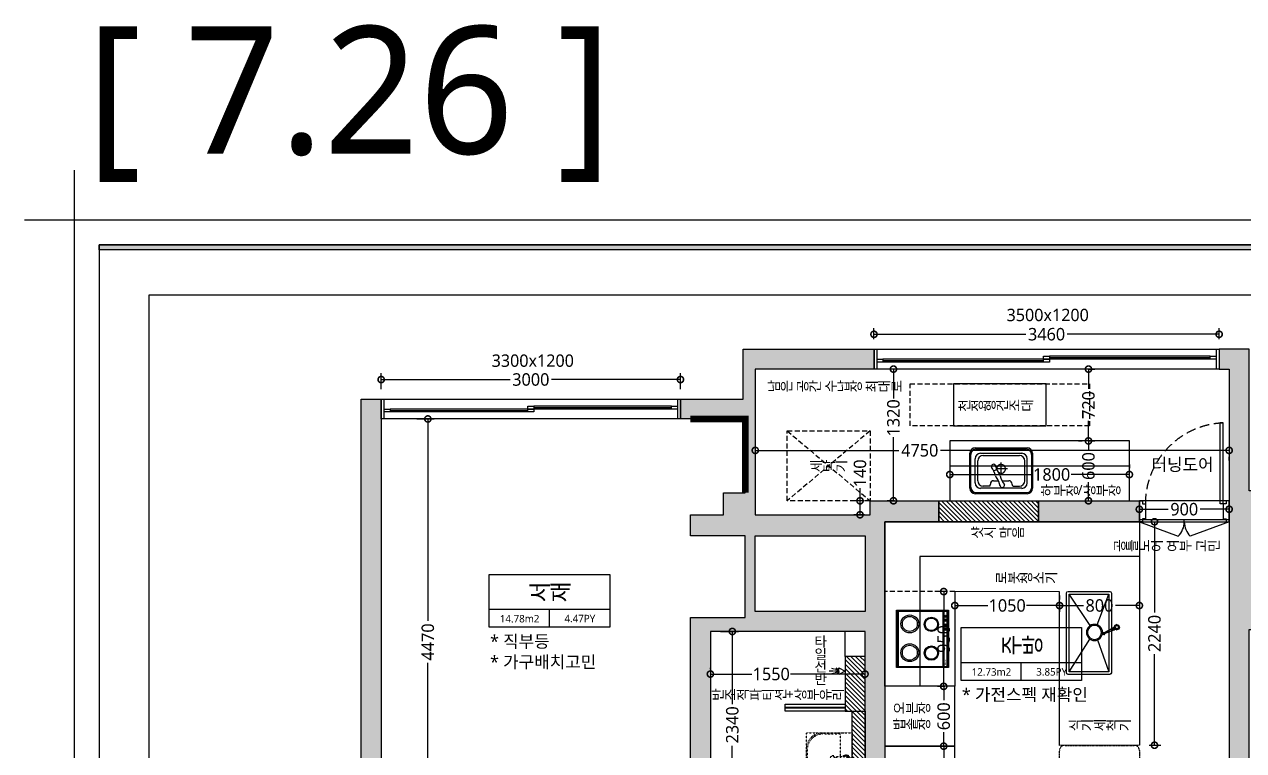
# Model space of a CAD drawing. Header units: millimetres. Extents: x -41292 to 298682, y -22072 to 33155.
# Drawn here: x 190237 to 202458, y 9685 to 16964 of the extents above; entities that cross this region are included whole.
import ezdxf
from ezdxf.enums import TextEntityAlignment as Align

# ---------------------------------------------------------------- set-up
doc = ezdxf.new("R2010")
doc.units = ezdxf.units.MM
for name, pattern in [('CONT', [2, 1, 1]), ('DASHED2', [0.375, 0.25, -0.125]), ('DH-HID2', [1.2, 0.8, -0.4]), ('DOT', [0.25, 0, -0.25]), ('HID', [2.3, 1.5, -0.8]), ('HIDDEN', [9.525, 6.35, -3.175])]:
    doc.linetypes.add(name, pattern=pattern)
for name, color, linetype in [('0-ELC TEXT', 7, 'Continuous'), ('03-TEXT', 3, 'Continuous'), ('06-FUR', 6, 'Continuous'), ('07-DIM WAL', 5, 'Continuous'), ('3.기호.계단선', 30, 'Continuous'), ('BATH', 4, 'Continuous'), ('CO-BATH', 6, 'Continuous'), ('CO-FURB-DN', 9, 'Continuous'), ('FORM(YOURNAME)-11', 1, 'Continuous'), ('FU-FURM', 251, 'DH-HID2'), ('P-门', 4, 'Continuous'), ('S-DIM', 7, 'Continuous'), ('TOILET-1', 6, 'Continuous'), ('문자선', 3, 'Continuous'), ('벽1', 2, 'Continuous'), ('욕실마감선', 4, 'Continuous'), ('인테리어_가구_제작', 6, 'Continuous'), ('인테리어_기타', 8, 'Continuous'), ('인테리어_창호', 4, 'Continuous'), ('인테리어_키친', 6, 'Continuous'), ('인테리어_해치_벽체', 8, 'Continuous'), ('창호', 4, 'Continuous'), ('틀', 8, 'Continuous')]:
    doc.layers.add(name, color=color, linetype=linetype)
doc.styles.add('DH-TEXT', font='@Microsoft JhengHei UI Light.ttf')
doc.styles.add('YOURNAME', font='@Microsoft JhengHei UI Light.ttf')
doc.styles.add('넥슨고딕', font='@Microsoft JhengHei Light.ttf')
doc.styles.add('돋움', font='malgun.ttf')
doc.styles.add('코레일둥고', font='@Microsoft JhengHei Light.ttf')
doc.dimstyles.new('50', dxfattribs={"dimscale": 50, "dimtxt": 2.5, "dimasz": 2.5, "dimexe": 1.25, "dimexo": 2, "dimtad": 0, "dimdec": 0, "dimtxsty": '넥슨고딕', "dimblk": 'DOTSMALL', "dimcen": 2.5, "dimclrd": 1, "dimclre": 1, "dimclrt": 2, "dimadec": 0, "dimazin": 0, "dimtfac": 1, "dimtdec": 0, "dimtix": 1, "dimtmove": 0, "dimatfit": 3, "dimldrblk": 'DOTSMALL', "dimfxl": 1.25, "dimarcsym": 0})

# ---------------------------------------------------------------- blocks, each defined once
blk = doc.blocks.new('FORM-ELEVATION')
at = {"layer": 'FORM(YOURNAME)-11'}
h = blk.add_hatch(color=256, dxfattribs=at)
h.dxf.hatch_style = 1
h.paths.add_polyline_path([(-10309, 35708), (71691, 35708), (71691, 35508), (-10309, 35508)])
h.paths.add_polyline_path([(-10309, -21492), (71691, -21492), (71691, -21692), (-10309, -21692)])
at = {"layer": 'Defpoints', "color": 1}
blk.add_lwpolyline([(-11309, 38708), (-11309, 36708), (-13309, 36708)], dxfattribs=at)
at = {"layer": 'Defpoints', "color": 158}
blk.add_lwpolyline([(-10309, -21692), (71691, -21692), (71691, 35708), (-10309, 35708)], close=True, dxfattribs=at)
at = {"layer": 'Defpoints'}
blk.add_lwpolyline([(-8309, 33708), (61071, 33708), (61071, -19692), (-8309, -19692)], close=True, dxfattribs=at)
at = {"layer": 'FORM(YOURNAME)-11', "color": 250}
blk.add_lwpolyline([(-11309, -22692), (72691, -22692), (72691, 36708), (-11309, 36708)], close=True, dxfattribs=at)
at = {"layer": 'FORM(YOURNAME)-11'}
blk.add_lwpolyline([(-10309, 35708), (71691, 35708), (71691, 35508), (-10309, 35508)], close=True, dxfattribs=at)
at = {"layer": 'FORM(YOURNAME)-11', "color": 3, "style": 'YOURNAME'}
for tag, height, p in [('1', 451, (71041, -1219)), ('2', 451, (71041, -1863)), ('3', 451, (71041, -3150)), ('4', 451, (71041, -5081)), ('5', 515, (71041, -7398)), ('6', 515, (71041, -9650)), ('7', 515, (71041, -11903)), ('8', 515, (71041, -14155)), ('9', 515, (71041, -16408)), ('10', 515, (66791, -18596)), ('11', 515, (71041, -18660)), ('12', 515, (66791, -20848)), ('13', 515, (71041, -20848))]:
    blk.add_attdef(tag, text='', height=height, dxfattribs=at).set_placement(p, align=Align.MIDDLE_RIGHT)
blk = doc.blocks.new('gasdgasdgsd')
at = {"layer": 'CO-BATH', "color": 8, "linetype": 'DOT'}
for p, q in [((103360, 11033), (103055, 11033)), ((103055, 11033), (103055, 10528)), ((103350, 11023), (103175, 11023)), ((103175, 11023), (103175, 10538)), ((103510, 10678), (103510, 10883)), ((103055, 10780), (103120, 10780)), ((103115, 10793), (103205, 10793)), ((103115, 10768), (103205, 10768)), ((103205, 10794), (103210, 10794)), ((103205, 10767), (103205, 10794)), ((103205, 10767), (103210, 10767)), ((103210, 10795), (103215, 10795)), ((103210, 10766), (103210, 10795)), ((103210, 10766), (103215, 10766)), ((103215, 10766), (103215, 10795)), ((103500, 10688), (103500, 10873)), ((103055, 10528), (103360, 10528)), ((103175, 10538), (103350, 10538))]:
    blk.add_line(p, q, dxfattribs=at)
blk.add_lwpolyline([(103510, 10528), (103510, 11033), (103055, 11033), (103055, 10528)], close=True, dxfattribs=at)
for radius in [25, 20]:
    blk.add_circle((103250, 10780), radius, dxfattribs=at)
for centre, radius, start, end in [((103350, 10873), 150, 0, 90), ((103360, 10883), 150, 0, 90), ((103115, 10780), 35, 20.9248, 339.0751), ((103115, 10780), 30, 24.6243, 335.3757), ((103115, 10780), 25, 30, 330), ((103115, 10780), 18, 43.9829, 316.017), ((103115, 10780), 12.5, 90, 270), ((103350, 10688), 150, 270, 0), ((103360, 10678), 150, 270, 0)]:
    blk.add_arc(centre, radius, start, end, dxfattribs=at)
blk = doc.blocks.new('AC-8')
at = {"layer": 'BATH'}
for p, q in [((-51, 54), (0, 143)), ((45, 54), (-51, 54)), ((-25, 47), (-46, 12)), ((-14, 47), (-28, -8)), ((-2, 49), (-2, -11)), ((0, 143), (45, 54)), ((10, 47), (25, -8)), ((22, 47), (43, 12)), ((-31, -16), (-41, -49)), ((-2, -27), (-2, -89)), ((28, -16), (38, -49))]:
    blk.add_line(p, q, dxfattribs=at)
blk = doc.blocks.new('A$C1AC25B95')
at = {"layer": '욕실마감선', "color": 8}
for p, q in [((28, 72), (28, 75)), ((53, 74), (53, 75))]:
    blk.add_line(p, q, dxfattribs=at)
at = {"layer": 'TOILET-1', "linetype": 'Continuous', "xscale": 0.873786407766195, "yscale": 0.873786407766195, "zscale": 0.873786407766195, "rotation": 180}
blk.add_blockref('AC-8', (40, 125), dxfattribs=at)
blk = doc.blocks.new('asesdxd')
at = {"layer": 'P-门', "linetype": 'HIDDEN', "ltscale": 15}
blk.add_arc((84336, 12159), 810, 92.1226, 180, dxfattribs=at)
at = {"layer": '창호'}
for p, q in [((82506, 13609), (80896, 13609)), ((82506, 13579), (80896, 13579)), ((84176, 13639), (82566, 13639)), ((84176, 13609), (82566, 13609)), ((77336, 13109), (75956, 13109)), ((77336, 13079), (75956, 13079)), ((78776, 13139), (77396, 13139)), ((78776, 13109), (77396, 13109)), ((84276, 12159), (84276, 12969)), ((84306, 12969), (84276, 12969)), ((84306, 12159), (84306, 12969)), ((84366, 12189), (83466, 12189)), ((83466, 12189), (83466, 11979)), ((84306, 12159), (84276, 12159)), ((84366, 11979), (84366, 12189)), ((84366, 12189), (84366, 11979)), ((83466, 11979), (84366, 11979))]:
    blk.add_line(p, q, dxfattribs=at)
for points in [[(83466, 12189), (83496, 12189), (83496, 12159), (83526, 12159), (83526, 12009), (83496, 12009), (83496, 11979), (83466, 11979), (83466, 12189)], [(84366, 12189), (84336, 12189), (84336, 12159), (84306, 12159), (84306, 12009), (84336, 12009), (84336, 11979), (84366, 11979), (84366, 12189)]]:
    blk.add_lwpolyline(points, dxfattribs=at)
at = {"layer": '틀'}
for p, q in [((80806, 13709), (84266, 13709)), ((80806, 13509), (80806, 13709)), ((80836, 13509), (80836, 13709)), ((84236, 13709), (84236, 13509)), ((84266, 13709), (84266, 13509)), ((80896, 13594), (82506, 13594)), ((82566, 13624), (84176, 13624)), ((84266, 13509), (80806, 13509)), ((75866, 13209), (78866, 13209)), ((75866, 13009), (75866, 13209)), ((75896, 13009), (75896, 13209)), ((78836, 13209), (78836, 13009)), ((78866, 13209), (78866, 13009)), ((75956, 13094), (77336, 13094)), ((77396, 13124), (78776, 13124)), ((78866, 13009), (75866, 13009))]:
    blk.add_line(p, q, dxfattribs=at)
for points in [[(80836, 13579), (80836, 13609), (80896, 13609), (80896, 13579)], [(82506, 13609), (82506, 13639), (82566, 13639), (82566, 13609)], [(82506, 13579), (82506, 13609), (82566, 13609), (82566, 13579)], [(84176, 13609), (84176, 13639), (84236, 13639), (84236, 13609)], [(75896, 13079), (75896, 13109), (75956, 13109), (75956, 13079)], [(77336, 13109), (77336, 13139), (77396, 13139), (77396, 13109)], [(77336, 13079), (77336, 13109), (77396, 13109), (77396, 13079)], [(78776, 13109), (78776, 13139), (78836, 13139), (78836, 13109)]]:
    blk.add_lwpolyline(points, close=True, dxfattribs=at)
blk = doc.blocks.new('FB-009')
at = {"layer": 'CO-FURB-DN', "color": 251}
for p, q in [((10, 510), (10, 10)), ((278, 510), (10, 510)), ((13, 505), (13, 54)), ((275, 505), (13, 505)), ((566, 510), (267, 510)), ((563, 505), (267, 505)), ((563, 54), (563, 505)), ((566, 10), (566, 510)), ((10, 50), (278, 50)), ((10, 10), (278, 10)), ((12, 47), (12, 13)), ((276, 47), (12, 47)), ((12, 13), (276, 13)), ((13, 54), (275, 54)), ((267, 54), (563, 54)), ((267, 50), (566, 50)), ((564, 47), (267, 47)), ((267, 13), (564, 13)), ((267, 10), (566, 10)), ((385, 41), (385, 22)), ((388, 41), (388, 22)), ((424, 41), (424, 22)), ((427, 41), (427, 22)), ((475, 41), (475, 22)), ((478, 41), (478, 22)), ((514, 41), (514, 22)), ((517, 41), (517, 22)), ((564, 13), (564, 47))]:
    blk.add_line(p, q, dxfattribs=at)
at = {"layer": 'CO-FURB-DN'}
blk.add_lwpolyline([(0, 520), (576, 520), (576, 0), (0, 0)], close=True, dxfattribs=at)
at = {"layer": 'CO-FURB-DN', "color": 251}
for centre, radius in [((150, 387), 89.9), ((150, 387), 74.9), ((438, 387), 89.9), ((438, 387), 74.9), ((146, 171), 72), ((146, 171), 62), ((434, 171), 72), ((434, 171), 62), ((386, 31), 12.5), ((386, 31), 9.52), ((426, 31), 12.5), ((426, 31), 9.52), ((476, 31), 12.5), ((476, 31), 9.52), ((515, 31), 12.5), ((515, 31), 9.52)]:
    blk.add_circle(centre, radius, dxfattribs=at)
at = {"layer": 'CO-FURB-DN', "color": 251, "style": 'DH-TEXT'}
blk.add_text('Miele', height=15, dxfattribs=at).set_placement((29, 23))
blk = doc.blocks.new('F-507')
at = {"layer": 'FU-FURM'}
for p, q in [((462, 775), (97, 775)), ((97, 775), (97, 738)), ((462, 738), (462, 775)), ((738, 775), (1103, 775)), ((738, 738), (738, 775)), ((1103, 775), (1103, 738)), ((65, 400), (95, 678)), ((110, 725), (450, 725)), ((119, 700), (450, 700)), ((465, 678), (495, 400)), ((735, 678), (705, 400)), ((1090, 725), (750, 725)), ((1081, 700), (750, 700)), ((1135, 400), (1105, 678)), ((-50, 400), (1250, 400)), ((-100, -350), (-100, 350)), ((1300, 350), (1300, -350)), ((1250, -400), (-50, -400)), ((65, -400), (95, -678)), ((465, -678), (495, -400)), ((735, -678), (705, -400)), ((1135, -400), (1105, -678)), ((110, -725), (450, -725)), ((119, -700), (450, -700)), ((1081, -700), (750, -700)), ((1090, -725), (750, -725)), ((97, -775), (97, -738)), ((462, -775), (97, -775)), ((462, -738), (462, -775)), ((738, -738), (738, -775)), ((738, -775), (1103, -775)), ((1103, -775), (1103, -738))]:
    blk.add_line(p, q, dxfattribs=at)
for centre, radius, start, end in [((110, 738), 12.5, 180, 270), ((450, 738), 12.5, 270, 0), ((750, 738), 12.5, 180, 270), ((1090, 738), 12.5, 270, 0), ((119, 675), 25, 90, 172.4054), ((441, 675), 25, 7.5946, 90), ((759, 675), 25, 90, 172.4054), ((1081, 675), 25, 7.5946, 90), ((-50, 350), 50, 90, 180), ((1250, 350), 50, 0, 90), ((-50, -350), 50, 180, 270), ((1250, -350), 50, 270, 0), ((119, -675), 25, 187.5946, 270), ((110, -738), 12.5, 90, 180), ((441, -675), 25, 270, 352.4054), ((450, -738), 12.5, 0, 90), ((759, -675), 25, 187.5946, 270), ((750, -738), 12.5, 90, 180), ((1081, -675), 25, 270, 352.4054), ((1090, -738), 12.5, 0, 90)]:
    blk.add_arc(centre, radius, start, end, dxfattribs=at)
blk = doc.blocks.new('A$Cd2137294')
at = {"color": 8}
for p, q in [((0, 516), (0, 96)), ((815, 531), (15, 531)), ((25, 501), (25, 111)), ((341, 293), (26, 504)), ((800, 506), (30, 506)), ((804, 504), (477, 296)), ((805, 111), (805, 501)), ((830, 96), (830, 516)), ((333, 224), (26, 107)), ((485, 222), (804, 107)), ((15, 81), (815, 81)), ((30, 106), (800, 106)), ((370, 37, 10), (388, 73, 30))]:
    blk.add_line(p, q, dxfattribs=at)
for points, elevation in [([(356, 0), (376, 7), (385, 25), (379, 45), (360, 54), (340, 47), (331, 29), (338, 9)], -74), ([(356, 10), (368, 14), (374, 25), (370, 37), (359, 43), (347, 39), (341, 28), (345, 16)], 10)]:
    blk.add_lwpolyline(points, close=True, dxfattribs=dict(at, elevation=elevation))
blk.add_lwpolyline([(356, 10), (368, 14), (374, 25), (370, 37), (359, 43), (347, 39), (341, 28), (345, 16)], close=True, dxfattribs=at)
for centre, radius in [((410, 251), 81), ((410, 251), 71), ((358, 26), 21.9)]:
    blk.add_circle(centre, radius, dxfattribs=at)
for centre, radius, start, end in [((15, 516), 15, 90, 180), ((30, 501), 5, 90, 180), ((800, 501), 5, 0, 90), ((815, 516), 15, 0, 90), ((15, 96), 15, 180, 270), ((30, 111), 5, 180, 270), ((800, 111), 5, 270, 0), ((815, 96), 15, 270, 0)]:
    blk.add_arc(centre, radius, start, end, dxfattribs=at)
for points in [[(422, 150, 20), (383, 53, -30), (364, 63, -30), (413, 155, 20)], [(364, 63, -50), (364, 63, -30), (413, 155, 20), (413, 155)], [(422, 150), (413, 155), (364, 63, -50), (383, 53, -50)], [(383, 53, -30), (383, 53, -50), (422, 150), (422, 150, 20)], [(422, 168, -10), (422, 163, 40), (416, 159, 40), (412, 161, -10)], [(423, 154, 40), (422, 150, 20), (413, 155, 20), (417, 153, 40)], [(422, 150), (423, 150, -10), (413, 155, -10), (413, 155)], [(422, 163, 40), (428, 160, 40), (432, 163, -10), (422, 168, -10)], [(432, 163, -10), (428, 160, 40), (428, 153, 40), (433, 156, -10)], [(340, 47, -70), (347, 39), (341, 28), (331, 28, -70)], [(359, 43), (347, 39), (340, 47, -70), (360, 54, -70)], [(377, 79, 30), (359, 43, 10), (359, 43), (377, 79, 30)], [(370, 37, 10), (359, 43, 10), (377, 79, 30), (388, 73, 30)], [(377, 79, 30), (388, 73, 30), (370, 37), (359, 43)], [(383, 53, -30), (370, 37), (359, 43), (364, 63, -30)], [(359, 43), (364, 63, -30), (364, 63, -50), (360, 54, -70)], [(360, 54, -70), (359, 43), (370, 37), (378, 44, -70)], [(378, 44, -70), (383, 53, -50), (364, 63, -50), (360, 54, -70)], [(370, 37, 10), (370, 37, 10), (388, 73, 30), (370, 37)], [(383, 53, -30), (370, 37), (378, 44, -70), (383, 53, -50)], [(374, 25), (370, 37), (378, 44, -70), (385, 25, -70)]]:
    blk.add_3dface(points, dxfattribs=at)
for points, invisible_edges in [([(413, 155), (413, 155, -10), (412, 161, -10), (416, 159, 40)], 8), ([(416, 159, 40), (417, 153, 40), (413, 155, 20), (413, 155)], 8), ([(428, 153, 40), (428, 160, 40), (422, 163, 40), (416, 159, 40)], 8), ([(416, 159, 40), (417, 153, 40), (423, 154, 40), (428, 153, 40)], 8), ([(423, 154, 40), (422, 150, 20), (422, 150), (423, 150, -10)], 8), ([(423, 150, -10), (433, 156, -10), (428, 153, 40), (423, 154, 40)], 8), ([(359, 43, 10), (347, 39, 10), (341, 28, 10), (345, 16, 10)], 8), ([(370, 37, 10), (359, 43, 10), (345, 16, 10), (356, 10, 10)], 10), ([(356, 10, 10), (368, 14, 10), (374, 25, 10), (370, 37, 10)], 8)]:
    blk.add_3dface(points, dxfattribs=dict(at, invisible_edges=invisible_edges))
blk = doc.blocks.new('630460asdex')
at = {"layer": 'CO-FURB-DN', "color": 8}
for p, q in [((51703, 16178), (52224, 16178)), ((51649, 15773), (51649, 16124)), ((51703, 15827), (51703, 16069)), ((51758, 16124), (52170, 16124)), ((52224, 15827), (52224, 16069)), ((52279, 16124), (52279, 15773)), ((52170, 15773), (51758, 15773)), ((52224, 15718), (51703, 15718))]:
    blk.add_line(p, q, dxfattribs=at)
at = {"layer": 'CO-FURB-DN', "color": 251}
for p, q in [((51714, 16167), (52213, 16167)), ((51660, 15784), (51660, 16113)), ((51728, 15848), (51728, 16047)), ((51780, 16102), (52147, 16102)), ((51964, 15904), (51964, 16032)), ((52202, 15848), (52202, 16047)), ((52268, 16113), (52268, 15773)), ((52028, 15968), (51918, 15968)), ((51849, 15795), (51780, 15795)), ((51849, 15795), (51855, 15816)), ((51888, 15849), (51934, 15849)), ((51972, 15849), (52041, 15849)), ((52079, 15795), (52073, 15816)), ((52079, 15795), (52148, 15795)), ((52224, 15729), (51714, 15729))]:
    blk.add_line(p, q, dxfattribs=at)
at = {"layer": 'CO-FURB-DN', "color": 8}
for centre, radius, start, end in [((51703, 16124), 54.5, 90, 180), ((52224, 16124), 54.5, 0, 90), ((51758, 16069), 54.5, 90, 180), ((51888, 15991), 23, 354.4612, 198.1232), ((52170, 16069), 54.5, 0, 90), ((51609, 15811), 310, 16.5509, 34.0056), ((51895, 15975), 23, 238.1457, 343.3853), ((51961, 15915), 57.4, 196.5509, 216.4137), ((52116, 16043), 213, 194.798, 216.3213), ((51899, 15884), 57.4, 13.1394, 36.3213), ((52162, 15945), 213, 193.1394, 218.5882), ((51703, 15773), 54.5, 180, 270), ((51758, 15827), 54.5, 180, 270), ((51744, 15755), 213, 10.5553, 36.4137), ((51974, 15804), 23, 179.2451, 49.3055), ((52170, 15827), 54.5, 270, 0), ((52224, 15773), 54.5, 270, 0)]:
    blk.add_arc(centre, radius, start, end, dxfattribs=at)
at = {"layer": 'CO-FURB-DN', "color": 251}
for centre, radius, start, end in [((51714, 16113), 54.5, 90, 180), ((52213, 16113), 54.5, 0, 90), ((51783, 16047), 54.5, 90, 180), ((51964, 15968), 44.4, 225.2578, 187.4119), ((52146, 16046), 55.6, 0.4305, 88.9606), ((51714, 15784), 54.5, 180, 270), ((51783, 15849), 54.5, 180, 270), ((51888, 15816), 32.7, 90, 180), ((52040, 15816), 32.7, 0, 90), ((52147, 15849), 54.5, 270, 0), ((52224, 15773), 43.6, 270, 0)]:
    blk.add_arc(centre, radius, start, end, dxfattribs=at)
blk = doc.blocks.new('ediehsx')
at = {"layer": '인테리어_해치_벽체'}
h = blk.add_hatch(dxfattribs=at)
h.set_pattern_fill('ANSI31', color=256, scale=10, angle=450)
h.paths.add_polyline_path([(51456, -7811), (52456, -7811), (52456, -8021), (51456, -8021)])
h.paths.add_polyline_path([(54456, -18161), (54567, -18161), (54567, -17961), (54456, -17961)])
h.paths.add_polyline_path([(58986, -10081), (58986, -10911), (58856, -10911), (58856, -10081)])
h.paths.add_polyline_path([(58986, -9481), (58786, -9481), (58786, -10081), (58986, -10081)])
h.paths.add_polyline_path([(50716, -9921), (50716, -10661), (50586, -10661), (50586, -9921)])
h.paths.add_polyline_path([(50716, -9371), (50516, -9371), (50516, -9921), (50716, -9921)])
h.paths.add_polyline_path([(51616, -11561), (50916, -11561), (50916, -11661), (51616, -11661)])
h.paths.add_polyline_path([(47966, -11661), (48066, -11661), (48066, -12191), (47966, -12191)])
at = {"layer": '03-TEXT'}
for points in [[(51456, -7811), (52456, -7811), (52456, -8021), (51456, -8021)], [(51616, -11561), (50916, -11561), (50916, -11661), (51616, -11661)], [(47966, -11661), (48066, -11661), (48066, -12191), (47966, -12191)]]:
    blk.add_lwpolyline(points, close=True, dxfattribs=at)
at = {"layer": '문자선'}
for points in [[(50716, -9371), (50516, -9371), (50516, -9921), (50716, -9921), (50716, -9371)], [(58986, -9481), (58786, -9481), (58786, -10081), (58986, -10081), (58986, -9481)], [(50716, -9921), (50716, -10661), (50586, -10661), (50586, -9921), (50716, -9921)], [(58986, -10081), (58986, -10911), (58856, -10911), (58856, -10081), (58986, -10081)]]:
    blk.add_lwpolyline(points, dxfattribs=at)
blk.add_lwpolyline([(54456, -18161), (54567, -18161), (54567, -17961), (54456, -17961)], close=True, dxfattribs=at)
blk = doc.blocks.new('_DotSmall')
at = {"color": 0, "linetype": 'ByBlock', "const_width": 0.5}
blk.add_lwpolyline([(-0.0625, 0, 1), (0.0625, 0, 1)], format="xyb", close=True, dxfattribs=at)
blk = doc.blocks.new('*D290')
at = {"layer": 'Defpoints', "color": 0, "transparency": 16777216}
for p in [(194070, 13009), (194281, 13009), (194070, 8539)]:
    blk.add_point(p, dxfattribs=at)
at = {"layer": 'S-DIM', "color": 1, "lineweight": -2, "transparency": 16777216}
for p, q in [((194170, 13009), (194343, 13009)), ((194281, 13009), (194281, 10985)), ((194281, 8539), (194281, 10564)), ((194170, 8539), (194343, 8539))]:
    blk.add_line(p, q, dxfattribs=at)
at = {"layer": 'S-DIM', "color": 1, "lineweight": -2, "transparency": 16777216, "xscale": 125, "yscale": 125, "zscale": 125}
for p, rotation in [((194281, 13009), 90), ((194281, 8539), 270)]:
    blk.add_blockref('_DotSmall', p, dxfattribs=dict(at, rotation=rotation))
at = {"layer": 'S-DIM', "color": 2, "transparency": 16777216, "insert": (194281, 10774), "char_height": 125, "attachment_point": 5, "rotation": 90, "style": '넥슨고딕'}
blk.add_mtext('4470', dxfattribs=at)
blk = doc.blocks.new('rhsiehxedsl')
at = {"layer": '인테리어_해치_벽체'}
h = blk.add_hatch(color=256, dxfattribs=at)
h.dxf.hatch_style = 1
h.paths.add_polyline_path([(54266, -16291), (54266, -16491), (54366, -16491), (54366, -21711), (54566, -21711), (54566, -19101), (54641, -19101), (54641, -17711), (54566, -17711), (54566, -16291)])
h.paths.add_polyline_path([(52456, -17811), (53466, -17811), (53466, -18021), (52456, -18021)])
h.paths.add_polyline_path([(57966, -28161), (57966, -28361), (59146, -28361), (59146, -18981), (58046, -18981), (58046, -17711), (57181, -17711), (57181, -17911), (57846, -17911), (57846, -18666), (57636, -18666), (57636, -18881), (57266, -18881), (57266, -21511), (55466, -21511), (55466, -21711), (56386, -21711), (56386, -23111), (55556, -23111), (55556, -23311), (57236, -23311), (57236, -21811), (57566, -21811), (57566, -21711), (57466, -21711), (57466, -19231), (58986, -19231), (58986, -21711), (58366, -21711), (58366, -21811), (58986, -21811), (58986, -23211), (58846, -23211), (58846, -26861), (57966, -26861), (57966, -27061), (58846, -27061), (58846, -28161)])
h.paths.add_polyline_path([(54456, -27061), (54966, -27061), (54966, -26861), (54656, -26861), (54656, -23111), (54456, -23111)])
h.paths.add_polyline_path([(54456, -28161), (54566, -28161), (54566, -28651), (54456, -28651)])
h.paths.add_polyline_path([(49456, -23191), (49656, -23191), (49656, -28651), (49456, -28651)])
h.paths.add_polyline_path([(48556, -23191), (48556, -23391), (45866, -23391), (45866, -28281), (46566, -28281), (46566, -28481), (45666, -28481), (45666, -23191)])
h.paths.add_polyline_path([(49616, -18161), (50716, -18161), (50716, -18921), (49616, -18921)], flags=16)
h.paths.add_polyline_path([(48866, -16791), (49496, -16791), (49496, -16291), (50806, -16291), (50806, -16491), (49616, -16491), (49616, -17951), (50766, -17951), (50766, -17811), (51456, -17811), (51456, -18021), (50916, -18021), (50916, -21661), (49966, -21661), (49966, -21461), (50716, -21461), (50716, -19121), (49166, -19121), (49166, -21661), (48966, -21661), (48966, -18981), (49516, -18981), (49516, -18161), (48966, -18161), (48966, -17951), (49296, -17951), (49296, -17731), (49516, -17731), (49516, -16991), (48866, -16991)])
h.paths.add_polyline_path([(45666, -16791), (45866, -16791), (45866, -21461), (48066, -21461), (48066, -21661), (45866, -21661), (45866, -22051), (45666, -22051)])
at = {"layer": '벽1'}
for points in [[(48866, -16791), (49496, -16791), (49496, -16291), (50806, -16291), (50806, -16491), (49616, -16491), (49616, -17951), (50766, -17951), (50766, -17811), (51456, -17811), (51456, -18021), (50916, -18021), (50916, -21661)], [(50716, -21461), (50716, -19121), (49166, -19121), (49166, -21661)], [(48966, -21661), (48966, -18981), (49516, -18981), (49516, -18161), (48966, -18161), (48966, -17951), (49296, -17951), (49296, -17731), (49516, -17731), (49516, -16991), (48866, -16991), (48866, -16791)], [(54266, -16291), (54266, -16491), (54366, -16491), (54366, -21711), (54566, -21711), (54566, -19101), (54641, -19101), (54641, -17711), (54566, -17711), (54566, -16291), (54266, -16291)], [(45666, -16791), (45866, -16791), (45866, -21461), (48066, -21461), (48066, -21661), (45866, -21661), (45866, -22051), (45666, -22051), (45666, -16791)]]:
    blk.add_lwpolyline(points, dxfattribs=at)
for points in [[(52456, -17811), (53466, -17811), (53466, -18021), (52456, -18021)], [(49616, -18161), (50716, -18161), (50716, -18921), (49616, -18921)]]:
    blk.add_lwpolyline(points, close=True, dxfattribs=at)
blk = doc.blocks.new('*D302')
at = {"layer": 'Defpoints', "color": 0, "transparency": 16777216}
for p in [(199563, 10329), (199452, 9729), (199563, 9729)]:
    blk.add_point(p, dxfattribs=at)
at = {"layer": 'S-DIM', "color": 1, "lineweight": -2, "transparency": 16777216}
for p, q in [((199463, 10329), (199389, 10329)), ((199452, 10329), (199452, 10189)), ((199452, 9729), (199452, 9869)), ((199463, 9729), (199389, 9729))]:
    blk.add_line(p, q, dxfattribs=at)
at = {"layer": 'S-DIM', "color": 1, "lineweight": -2, "transparency": 16777216, "xscale": 125, "yscale": 125, "zscale": 125}
for p, rotation in [((199452, 10329), 90), ((199452, 9729), 270)]:
    blk.add_blockref('_DotSmall', p, dxfattribs=dict(at, rotation=rotation))
at = {"layer": 'S-DIM', "color": 2, "transparency": 16777216, "insert": (199452, 10029), "char_height": 125, "attachment_point": 5, "rotation": 90, "style": '넥슨고딕'}
blk.add_mtext('600', dxfattribs=at)
blk = doc.blocks.new('*D303')
at = {"layer": 'Defpoints', "color": 0, "transparency": 16777216}
for p in [(199563, 9729), (199452, 8439), (199563, 8439)]:
    blk.add_point(p, dxfattribs=at)
at = {"layer": 'S-DIM', "color": 1, "lineweight": -2, "transparency": 16777216}
for p, q in [((199463, 9729), (199389, 9729)), ((199452, 9729), (199452, 9278)), ((199452, 8439), (199452, 8891)), ((199463, 8439), (199389, 8439))]:
    blk.add_line(p, q, dxfattribs=at)
at = {"layer": 'S-DIM', "color": 1, "lineweight": -2, "transparency": 16777216, "xscale": 125, "yscale": 125, "zscale": 125}
for p, rotation in [((199452, 9729), 90), ((199452, 8439), 270)]:
    blk.add_blockref('_DotSmall', p, dxfattribs=dict(at, rotation=rotation))
at = {"layer": 'S-DIM', "color": 2, "transparency": 16777216, "insert": (199452, 9084), "char_height": 125, "attachment_point": 5, "rotation": 90, "style": '넥슨고딕'}
blk.add_mtext('1290', dxfattribs=at)
blk = doc.blocks.new('*D304')
at = {"layer": 'Defpoints', "color": 0, "transparency": 16777216}
for p in [(199452, 11279), (199567, 11279), (199563, 10329)]:
    blk.add_point(p, dxfattribs=at)
at = {"layer": 'S-DIM', "color": 1, "lineweight": -2, "transparency": 16777216}
for p, q in [((199467, 11279), (199389, 11279)), ((199452, 11279), (199452, 10965)), ((199452, 10329), (199452, 10643)), ((199463, 10329), (199389, 10329))]:
    blk.add_line(p, q, dxfattribs=at)
at = {"layer": 'S-DIM', "color": 1, "lineweight": -2, "transparency": 16777216, "xscale": 125, "yscale": 125, "zscale": 125}
for p, rotation in [((199452, 11279), 90), ((199452, 10329), 270)]:
    blk.add_blockref('_DotSmall', p, dxfattribs=dict(at, rotation=rotation))
at = {"layer": 'S-DIM', "color": 2, "transparency": 16777216, "insert": (199452, 10804), "char_height": 125, "attachment_point": 5, "rotation": 90, "style": '넥슨고딕'}
blk.add_mtext('950', dxfattribs=at)
blk = doc.blocks.new('*D305')
at = {"layer": 'Defpoints', "color": 0, "transparency": 16777216}
for p in [(199563, 11279), (200613, 11276), (200613, 11139)]:
    blk.add_point(p, dxfattribs=at)
at = {"layer": 'S-DIM', "color": 1, "lineweight": -2, "transparency": 16777216}
for p, q in [((199563, 11179), (199563, 11076)), ((199563, 11139), (199895, 11139)), ((200613, 11139), (200282, 11139)), ((200613, 11176), (200613, 11076))]:
    blk.add_line(p, q, dxfattribs=at)
at = {"layer": 'S-DIM', "color": 1, "lineweight": -2, "transparency": 16777216, "xscale": 125, "yscale": 125, "zscale": 125, "rotation": 180}
blk.add_blockref('_DotSmall', (199563, 11139), dxfattribs=at)
at = {"layer": 'S-DIM', "color": 1, "lineweight": -2, "transparency": 16777216, "xscale": 125, "yscale": 125, "zscale": 125}
blk.add_blockref('_DotSmall', (200613, 11139), dxfattribs=at)
at = {"layer": 'S-DIM', "color": 2, "transparency": 16777216, "insert": (200088, 11139), "char_height": 125, "attachment_point": 5, "style": '넥슨고딕'}
blk.add_mtext('1050', dxfattribs=at)
blk = doc.blocks.new('*D306')
at = {"layer": 'Defpoints', "color": 0, "transparency": 16777216}
for p in [(200613, 11139), (201413, 11139), (201413, 11139)]:
    blk.add_point(p, dxfattribs=at)
at = {"layer": 'S-DIM', "color": 1, "lineweight": -2, "transparency": 16777216}
for p, q in [((200613, 11239), (200613, 11201)), ((200613, 11139), (200852, 11139)), ((201413, 11139), (201174, 11139)), ((201413, 11239), (201413, 11201))]:
    blk.add_line(p, q, dxfattribs=at)
at = {"layer": 'S-DIM', "color": 1, "lineweight": -2, "transparency": 16777216, "xscale": 125, "yscale": 125, "zscale": 125, "rotation": 180}
blk.add_blockref('_DotSmall', (200613, 11139), dxfattribs=at)
at = {"layer": 'S-DIM', "color": 1, "lineweight": -2, "transparency": 16777216, "xscale": 125, "yscale": 125, "zscale": 125}
blk.add_blockref('_DotSmall', (201413, 11139), dxfattribs=at)
at = {"layer": 'S-DIM', "color": 2, "transparency": 16777216, "insert": (201013, 11139), "char_height": 125, "attachment_point": 5, "style": '넥슨고딕'}
blk.add_mtext('800', dxfattribs=at)
blk = doc.blocks.new('*D307')
at = {"layer": 'Defpoints', "color": 0, "transparency": 16777216}
for p in [(201413, 11979), (201413, 9739), (201565, 9739)]:
    blk.add_point(p, dxfattribs=at)
at = {"layer": 'S-DIM', "color": 1, "lineweight": -2, "transparency": 16777216}
for p, q in [((201513, 11979), (201628, 11979)), ((201565, 11979), (201565, 11068)), ((201565, 9739), (201565, 10651)), ((201513, 9739), (201628, 9739))]:
    blk.add_line(p, q, dxfattribs=at)
at = {"layer": 'S-DIM', "color": 1, "lineweight": -2, "transparency": 16777216, "xscale": 125, "yscale": 125, "zscale": 125}
for p, rotation in [((201565, 11979), 90), ((201565, 9739), 270)]:
    blk.add_blockref('_DotSmall', p, dxfattribs=dict(at, rotation=rotation))
at = {"layer": 'S-DIM', "color": 2, "transparency": 16777216, "insert": (201565, 10859), "char_height": 125, "attachment_point": 5, "rotation": 90, "style": '넥슨고딕'}
blk.add_mtext('2240', dxfattribs=at)
blk = doc.blocks.new('*D308')
at = {"layer": 'Defpoints', "color": 0, "transparency": 16777216}
for p in [(202313, 12104), (201413, 11999), (202313, 11999)]:
    blk.add_point(p, dxfattribs=at)
at = {"layer": 'S-DIM', "color": 1, "lineweight": -2, "transparency": 16777216}
for p, q in [((201413, 12099), (201413, 12166)), ((201413, 12104), (201702, 12104)), ((202313, 12104), (202024, 12104)), ((202313, 12099), (202313, 12166))]:
    blk.add_line(p, q, dxfattribs=at)
at = {"layer": 'S-DIM', "color": 1, "lineweight": -2, "transparency": 16777216, "xscale": 125, "yscale": 125, "zscale": 125, "rotation": 180}
blk.add_blockref('_DotSmall', (201413, 12104), dxfattribs=at)
at = {"layer": 'S-DIM', "color": 1, "lineweight": -2, "transparency": 16777216, "xscale": 125, "yscale": 125, "zscale": 125}
blk.add_blockref('_DotSmall', (202313, 12104), dxfattribs=at)
at = {"layer": 'S-DIM', "color": 2, "transparency": 16777216, "insert": (201863, 12104), "char_height": 125, "attachment_point": 5, "style": '넥슨고딕'}
blk.add_mtext('900', dxfattribs=at)
blk = doc.blocks.new('*D310')
at = {"layer": 'Defpoints', "color": 0, "transparency": 16777216}
for p in [(199059, 13509), (198948, 12189), (199059, 12189)]:
    blk.add_point(p, dxfattribs=at)
at = {"layer": 'S-DIM', "color": 1, "lineweight": -2, "transparency": 16777216}
for p, q in [((198959, 13509), (198885, 13509)), ((198948, 13509), (198948, 13214)), ((198948, 12189), (198948, 12826)), ((198959, 12189), (198885, 12189))]:
    blk.add_line(p, q, dxfattribs=at)
at = {"layer": 'S-DIM', "color": 1, "lineweight": -2, "transparency": 16777216, "xscale": 125, "yscale": 125, "zscale": 125}
for p, rotation in [((198948, 13509), 90), ((198948, 12189), 270)]:
    blk.add_blockref('_DotSmall', p, dxfattribs=dict(at, rotation=rotation))
at = {"layer": 'S-DIM', "color": 2, "transparency": 16777216, "insert": (198948, 13020), "char_height": 125, "attachment_point": 5, "rotation": 90, "style": '넥슨고딕'}
blk.add_mtext('1320', dxfattribs=at)
blk = doc.blocks.new('*D311')
at = {"layer": 'Defpoints', "color": 0, "transparency": 16777216}
for p in [(198759, 12189), (198613, 12049), (198759, 12049)]:
    blk.add_point(p, dxfattribs=at)
at = {"layer": 'S-DIM', "color": 1, "lineweight": -2, "transparency": 16777216}
for p, q in [((198613, 12189), (198613, 12314)), ((198659, 12189), (198551, 12189)), ((198613, 12049), (198613, 12189)), ((198659, 12049), (198551, 12049))]:
    blk.add_line(p, q, dxfattribs=at)
at = {"layer": 'S-DIM', "color": 1, "lineweight": -2, "transparency": 16777216, "xscale": 125, "yscale": 125, "zscale": 125}
for p, rotation in [((198613, 12189), 90), ((198613, 12049), 270)]:
    blk.add_blockref('_DotSmall', p, dxfattribs=dict(at, rotation=rotation))
at = {"layer": 'S-DIM', "color": 2, "transparency": 16777216, "insert": (198613, 12464), "char_height": 125, "attachment_point": 5, "rotation": 90, "style": '넥슨고딕'}
blk.add_mtext('140', dxfattribs=at)
blk = doc.blocks.new('*D312')
at = {"layer": 'Defpoints', "color": 0, "transparency": 16777216}
for p in [(200808, 13509), (200903, 13509), (200808, 12789)]:
    blk.add_point(p, dxfattribs=at)
at = {"layer": 'S-DIM', "color": 1, "lineweight": -2, "transparency": 16777216}
for p, q in [((200903, 13509), (200903, 13310)), ((200908, 13509), (200966, 13509)), ((200903, 12789), (200903, 12989)), ((200908, 12789), (200966, 12789))]:
    blk.add_line(p, q, dxfattribs=at)
at = {"layer": 'S-DIM', "color": 1, "lineweight": -2, "transparency": 16777216, "xscale": 125, "yscale": 125, "zscale": 125}
for p, rotation in [((200903, 13509), 90), ((200903, 12789), 270)]:
    blk.add_blockref('_DotSmall', p, dxfattribs=dict(at, rotation=rotation))
at = {"layer": 'S-DIM', "color": 2, "transparency": 16777216, "insert": (200903, 13149), "char_height": 125, "attachment_point": 5, "rotation": 90, "style": '넥슨고딕'}
blk.add_mtext('720', dxfattribs=at)
blk = doc.blocks.new('*D313')
at = {"layer": 'Defpoints', "color": 0, "transparency": 16777216}
for p in [(197563, 12694), (197563, 12694), (202313, 12694)]:
    blk.add_point(p, dxfattribs=at)
at = {"layer": 'S-DIM', "color": 1, "lineweight": -2, "transparency": 16777216}
for p, q in [((197563, 12794), (197563, 12756)), ((197563, 12694), (199002, 12694)), ((202313, 12694), (199421, 12694)), ((202313, 12594), (202313, 12631))]:
    blk.add_line(p, q, dxfattribs=at)
at = {"layer": 'S-DIM', "color": 1, "lineweight": -2, "transparency": 16777216, "xscale": 125, "yscale": 125, "zscale": 125, "rotation": 180}
blk.add_blockref('_DotSmall', (197563, 12694), dxfattribs=at)
at = {"layer": 'S-DIM', "color": 1, "lineweight": -2, "transparency": 16777216, "xscale": 125, "yscale": 125, "zscale": 125}
blk.add_blockref('_DotSmall', (202313, 12694), dxfattribs=at)
at = {"layer": 'S-DIM', "color": 2, "transparency": 16777216, "insert": (199212, 12694), "char_height": 125, "attachment_point": 5, "style": '넥슨고딕'}
blk.add_mtext('4750', dxfattribs=at)
blk = doc.blocks.new('*D314')
at = {"layer": 'Defpoints', "color": 0, "transparency": 16777216}
for p in [(200903, 12789), (200903, 12189), (200903, 12189)]:
    blk.add_point(p, dxfattribs=at)
at = {"layer": 'S-DIM', "color": 1, "lineweight": -2, "transparency": 16777216}
for p, q in [((200803, 12789), (200841, 12789)), ((200903, 12789), (200903, 12697)), ((200903, 12189), (200903, 12377)), ((200803, 12189), (200841, 12189))]:
    blk.add_line(p, q, dxfattribs=at)
at = {"layer": 'S-DIM', "color": 1, "lineweight": -2, "transparency": 16777216, "xscale": 125, "yscale": 125, "zscale": 125}
for p, rotation in [((200903, 12789), 90), ((200903, 12189), 270)]:
    blk.add_blockref('_DotSmall', p, dxfattribs=dict(at, rotation=rotation))
at = {"layer": 'S-DIM', "color": 2, "transparency": 16777216, "insert": (200903, 12537), "char_height": 125, "attachment_point": 5, "rotation": 90, "style": '넥슨고딕'}
blk.add_mtext('600', dxfattribs=at)
blk = doc.blocks.new('*D315')
at = {"layer": 'Defpoints', "color": 0, "transparency": 16777216}
for p in [(199513, 12452), (201313, 12452), (201313, 12452)]:
    blk.add_point(p, dxfattribs=at)
at = {"layer": 'S-DIM', "color": 1, "lineweight": -2, "transparency": 16777216}
for p, q in [((199513, 12552), (199513, 12515)), ((201313, 12552), (201313, 12515)), ((199513, 12452), (200340, 12452)), ((201313, 12452), (200728, 12452))]:
    blk.add_line(p, q, dxfattribs=at)
at = {"layer": 'S-DIM', "color": 1, "lineweight": -2, "transparency": 16777216, "xscale": 125, "yscale": 125, "zscale": 125, "rotation": 180}
blk.add_blockref('_DotSmall', (199513, 12452), dxfattribs=at)
at = {"layer": 'S-DIM', "color": 1, "lineweight": -2, "transparency": 16777216, "xscale": 125, "yscale": 125, "zscale": 125}
blk.add_blockref('_DotSmall', (201313, 12452), dxfattribs=at)
at = {"layer": 'S-DIM', "color": 2, "transparency": 16777216, "insert": (200534, 12452), "char_height": 125, "attachment_point": 5, "style": '넥슨고딕'}
blk.add_mtext('1800', dxfattribs=at)
blk = doc.blocks.new('*D329')
at = {"layer": 'Defpoints', "color": 0, "transparency": 16777216}
for p in [(197113, 10400), (198663, 10452), (198663, 10400)]:
    blk.add_point(p, dxfattribs=at)
at = {"layer": 'S-DIM', "color": 1, "lineweight": -2, "transparency": 16777216}
for p, q in [((197113, 10500), (197113, 10514)), ((198663, 10500), (198663, 10514)), ((197113, 10452), (197530, 10452)), ((198663, 10452), (197917, 10452))]:
    blk.add_line(p, q, dxfattribs=at)
at = {"layer": 'S-DIM', "color": 1, "lineweight": -2, "transparency": 16777216, "xscale": 125, "yscale": 125, "zscale": 125, "rotation": 180}
blk.add_blockref('_DotSmall', (197113, 10452), dxfattribs=at)
at = {"layer": 'S-DIM', "color": 1, "lineweight": -2, "transparency": 16777216, "xscale": 125, "yscale": 125, "zscale": 125}
blk.add_blockref('_DotSmall', (198663, 10452), dxfattribs=at)
at = {"layer": 'S-DIM', "color": 2, "transparency": 16777216, "insert": (197723, 10452), "char_height": 125, "attachment_point": 5, "style": '넥슨고딕'}
blk.add_mtext('1550', dxfattribs=at)
blk = doc.blocks.new('*D332')
at = {"layer": 'Defpoints', "color": 0, "transparency": 16777216}
for p in [(197113, 10879), (197333, 10879), (197113, 8539)]:
    blk.add_point(p, dxfattribs=at)
at = {"layer": 'S-DIM', "color": 1, "lineweight": -2, "transparency": 16777216}
for p, q in [((197213, 10879), (197395, 10879)), ((197333, 10879), (197333, 10152)), ((197333, 8539), (197333, 9734)), ((197213, 8539), (197395, 8539))]:
    blk.add_line(p, q, dxfattribs=at)
at = {"layer": 'S-DIM', "color": 1, "lineweight": -2, "transparency": 16777216, "xscale": 125, "yscale": 125, "zscale": 125}
for p, rotation in [((197333, 10879), 90), ((197333, 8539), 270)]:
    blk.add_blockref('_DotSmall', p, dxfattribs=dict(at, rotation=rotation))
at = {"layer": 'S-DIM', "color": 2, "transparency": 16777216, "insert": (197333, 9943), "char_height": 125, "attachment_point": 5, "rotation": 90, "style": '넥슨고딕'}
blk.add_mtext('2340', dxfattribs=at)
blk = doc.blocks.new('*D376')
at = {"layer": 'Defpoints', "color": 0, "transparency": 16777216}
for p in [(202213, 13858), (198753, 13709), (202213, 13709)]:
    blk.add_point(p, dxfattribs=at)
at = {"layer": 'S-DIM', "color": 1, "lineweight": -2, "transparency": 16777216}
for p, q in [((198753, 13809), (198753, 13920)), ((198753, 13858), (200275, 13858)), ((202213, 13858), (200691, 13858)), ((202213, 13809), (202213, 13920))]:
    blk.add_line(p, q, dxfattribs=at)
at = {"layer": 'S-DIM', "color": 1, "lineweight": -2, "transparency": 16777216, "xscale": 125, "yscale": 125, "zscale": 125, "rotation": 180}
blk.add_blockref('_DotSmall', (198753, 13858), dxfattribs=at)
at = {"layer": 'S-DIM', "color": 1, "lineweight": -2, "transparency": 16777216, "xscale": 125, "yscale": 125, "zscale": 125}
blk.add_blockref('_DotSmall', (202213, 13858), dxfattribs=at)
at = {"layer": 'S-DIM', "color": 2, "transparency": 16777216, "insert": (200483, 13858), "char_height": 125, "attachment_point": 5, "style": '넥슨고딕'}
blk.add_mtext('3460', dxfattribs=at)
blk = doc.blocks.new('*D377')
at = {"layer": 'Defpoints', "color": 0, "transparency": 16777216}
for p in [(196813, 13404), (193813, 13209), (196813, 13209)]:
    blk.add_point(p, dxfattribs=at)
at = {"layer": 'S-DIM', "color": 1, "lineweight": -2, "transparency": 16777216}
for p, q in [((193813, 13309), (193813, 13467)), ((196813, 13309), (196813, 13467)), ((193813, 13404), (195107, 13404)), ((196813, 13404), (195520, 13404))]:
    blk.add_line(p, q, dxfattribs=at)
at = {"layer": 'S-DIM', "color": 1, "lineweight": -2, "transparency": 16777216, "xscale": 125, "yscale": 125, "zscale": 125, "rotation": 180}
blk.add_blockref('_DotSmall', (193813, 13404), dxfattribs=at)
at = {"layer": 'S-DIM', "color": 1, "lineweight": -2, "transparency": 16777216, "xscale": 125, "yscale": 125, "zscale": 125}
blk.add_blockref('_DotSmall', (196813, 13404), dxfattribs=at)
at = {"layer": 'S-DIM', "color": 2, "transparency": 16777216, "insert": (195313, 13404), "char_height": 125, "attachment_point": 5, "style": '넥슨고딕'}
blk.add_mtext('3000', dxfattribs=at)

msp = doc.modelspace()

# ---------------------------------------------------------------- linework, layer by layer
at = {"color": 244, "linetype": 'HID', "ltscale": 30, "true_color": 0x991b1e, "const_width": 65}
msp.add_lwpolyline([(196913.22, 13009.4), (197463.22, 13009.4), (197463.22, 12269.4)], dxfattribs=at)
at = {"layer": '06-FUR'}
for points in [[(200479.07, 13361.24), (199549.07, 13361.24), (199549.07, 12941.24), (200479.07, 12941.24), (200479.07, 13361.24)], [(199513.22, 12539.4), (201313.22, 12539.4)], [(200613.37, 11275.51), (199563.22, 11279.4), (199563.22, 10329.4), (198863.22, 10329.4), (198863.22, 11979.4), (201413.22, 11979.4), (201413.22, 9739.4), (200613.37, 9735.51), (200613.37, 11275.51)], [(201413.22, 11979.4), (202313.22, 11979.4), (202313.22, 11999.4), (201413.22, 11999.4), (201413.22, 11979.4)], [(201863.22, 11979.4), (201863.22, 11999.4)], [(201413.22, 11629.4), (199213.22, 11629.4), (199213.22, 10329.4)], [(198863.22, 9729.4), (199563.22, 9729.4), (199563.22, 10329.4), (198863.22, 10329.4), (198863.22, 9729.4)]]:
    msp.add_lwpolyline(points, dxfattribs=at)
for points in [[(199513.22, 12189.4), (201313.22, 12189.4), (201313.22, 12789.4), (199513.22, 12789.4)], [(199563.22, 9729.4), (198863.22, 9729.4), (198863.22, 8439.4), (199563.22, 8439.4)]]:
    msp.add_lwpolyline(points, close=True, dxfattribs=at)
at = {"layer": '인테리어_가구_제작', "color": 8, "linetype": 'CONT', "ltscale": 200}
for p, q in [((201413.22, 11979.4), (201802.63, 11833.27)), ((202313.22, 11979.4), (201923.81, 11833.27))]:
    msp.add_line(p, q, dxfattribs=at)
for points in [[(198463.22, 10629.4), (198463.22, 10879.4)], [(198463.22, 10079.4), (197863.22, 10079.4), (197863.22, 10149.4), (198463.22, 10149.4), (198463.22, 10079.4)]]:
    msp.add_lwpolyline(points, dxfattribs=at)
for centre, start, end in [((201652.54, 11981.13), 315.42912, 359.52868), ((202073.9, 11981.13), 180.47132, 224.57088)]:
    msp.add_arc(centre, 210.69, start, end, dxfattribs=at)
at = {"layer": '인테리어_기타', "color": 152, "true_color": 0x2776bb}
for p, q in [((195499.95, 10920.9), (195499.95, 11097.78)), ((200229.68, 10387.02), (200229.68, 10563.9))]:
    msp.add_line(p, q, dxfattribs=at)
for points in [[(194896.34, 11451.54), (196103.55, 11451.54), (196103.55, 11097.78), (194896.34, 11097.78)], [(199626.08, 10917.66), (200833.28, 10917.66), (200833.28, 10563.9), (199626.08, 10563.9)]]:
    msp.add_lwpolyline(points, close=True, dxfattribs=at)
for points in [[(196103.55, 11097.78), (196103.55, 10920.9), (194896.34, 10920.9), (194896.34, 11097.78)], [(200833.28, 10563.9), (200833.28, 10387.02), (199626.08, 10387.02), (199626.08, 10563.9)]]:
    msp.add_lwpolyline(points, dxfattribs=at)
at = {"layer": '인테리어_창호'}
msp.add_lwpolyline([(198463.22, 10109.4), (197863.22, 10109.4), (197863.22, 10119.4), (198463.22, 10119.4), (198463.22, 10109.4)], dxfattribs=at)
at = {"layer": '인테리어_키친', "color": 8, "linetype": 'DASHED2', "ltscale": 200}
for points in [[(199114.07, 13361.24), (200914.07, 13361.24), (200914.07, 12941.24), (199114.07, 12941.24)], [(197883.22, 12889.4), (198713.22, 12889.4), (198713.22, 12189.4), (197883.22, 12189.4)]]:
    msp.add_lwpolyline(points, close=True, dxfattribs=at)
for points in [[(197883.22, 12889.4), (198713.22, 12189.4)], [(198713.22, 12889.4), (197883.22, 12189.4)], [(199563.22, 11279.4), (198863.22, 11279.4)]]:
    msp.add_lwpolyline(points, dxfattribs=at)

# ---------------------------------------------------------------- block references
for name, p in [('asesdxd', (117947.24, 0)), ('rhsiehxedsl', (147947.24, 30000)), ('630460asdex', (148064.37, -3458.77)), ('ediehsx', (147947.24, 20000))]:
    msp.add_blockref(name, p)
at = {"layer": '06-FUR', "xscale": 0.7874015748031495, "yscale": 0.7874015748031495, "zscale": 0.7874015748031495, "rotation": 89.44313006269327}
msp.add_blockref('A$C1AC25B95', (198462.91, 10448.08), dxfattribs=at)
at = {"layer": '07-DIM WAL', "rotation": 270}
msp.add_blockref('F-507', (201013.29, 9637.45), dxfattribs=at)
at = {"layer": '3.기호.계단선', "xscale": -1}
msp.add_blockref('gasdgasdgsd', (301588.14, -1170.82), dxfattribs=at)
at = {"layer": 'CO-FURB-DN', "rotation": 89.99999999999997}
msp.add_blockref('FB-009', (199499.22, 10516.4), dxfattribs=at)
at = {"layer": '인테리어_가구_제작', "color": 8, "linetype": 'CONT', "ltscale": 200, "xscale": 0.25, "yscale": 0.25, "zscale": 0.25}
msp.add_blockref('FORM-ELEVATION', (193563.65, 5826.1), dxfattribs=at)
at = {"layer": '인테리어_가구_제작', "color": 8, "xscale": -1, "rotation": 90}
msp.add_blockref('A$Cd2137294', (201213.95, 11279.4), dxfattribs=at)

# ---------------------------------------------------------------- texts
at = {"layer": '0-ELC TEXT', "style": '코레일둥고'}
for s, p in [('남은 공간 수납장 최대로', (197681.48, 13391.52)), ('천정형건조대', (199591.44, 13198.94)), ('반조적파티션+상부유리', (197118.96, 10300.64))]:
    msp.add_text(s, height=100, dxfattribs=at).set_placement(p, align=Align.TOP_LEFT)
for s, p in [('세탁기', (198105.85, 12491.98)), ('하부장/상부장', (200418.66, 12247.76)), ('샷시 막음', (199718.37, 11825.85)), ('공틀도어 여부 고민', (201144.48, 11692.54)), ('로봇청소기', (199959.64, 11372.21)), ('오븐장', (198936.57, 10066.25)), ('밥솥장', (198936.57, 9904.57)), ('식기세척기', (200696.8, 9895.13))]:
    msp.add_text(s, height=100, dxfattribs=at).set_placement(p)
msp.add_text('타일선반', height=100, rotation=270, dxfattribs=at).set_placement((198272.79, 10846.79), align=Align.TOP_LEFT)
at = {"layer": '03-TEXT'}
for s, height, style, p in [('[ 7.26 ]', 1279.111, '코레일둥고', (193491.67, 15667.21)), ('서재', 166.667, '코레일둥고', (195494.97, 11198.08)), ('14.78m2', 75, '넥슨고딕', (195200.92, 10969.78)), ('4.47PY', 75, '넥슨고딕', (195804.43, 10971.17)), ('주방', 166.667, '코레일둥고', (200224.7, 10664.2)), ('12.73m2', 75, '넥슨고딕', (199930.65, 10435.9)), ('3.85PY', 75, '넥슨고딕', (200534.16, 10437.29))]:
    msp.add_text(s, height=height, dxfattribs=dict(at, style=style)).set_placement(p, align=Align.CENTER)
at = {"layer": '문자선', "char_height": 123.996, "attachment_point": 1, "style": '돋움'}
for s, insert in [('* 직부등\\P* 가구배치고민', (194904.51, 10842.02)), ('* 가전스펙 재확인', (199634.24, 10308.14))]:
    msp.add_mtext_dynamic_manual_height_columns(s, width=4545.4097, gutter_width=184.39, heights=[2153.82], dxfattribs=dict(at, insert=insert))
at = {"layer": '인테리어_기타', "color": 152, "true_color": 0x2776bb, "attachment_point": 1, "style": '돋움'}
for s, width, heights, insert, char_height in [('3500x1200', 907.5443, [260.41], (200082.22, 14113.75), 123.996), ('3300x1200', 907.5443, [260.41], (194920.51, 13655.79), 123.996), ('\\pxi-3,l4,t4;터닝도어', 2076.8239, [178.99], (201410.76, 12613.8), 123.9957)]:
    msp.add_mtext_dynamic_manual_height_columns(s, width=width, gutter_width=184.39, heights=heights, dxfattribs=dict(at, insert=insert, char_height=char_height))

# ---------------------------------------------------------------- dimensions: what is measured, and where the dimension line sits
at = {"layer": 'S-DIM'}
for base, p1, p2, picture, middle in [((202213.22, 13857.76), (198753.22, 13709.4), (202213.22, 13709.4), '*D376', (200483.22, 13857.76)), ((196813.22, 13404.11), (193813.22, 13209.4), (196813.22, 13209.4), '*D377', (195313.22, 13404.11)), ((202313.22, 12103.94), (201413.22, 11999.4), (202313.22, 11999.4), '*D308', (201863.22, 12103.94)), ((200613.37, 11138.67), (199563.22, 11279.4), (200613.37, 11275.51), '*D305', (200088.29, 11138.67)), ((201413.22, 11138.67), (200613.37, 11138.67), (201413.22, 11138.67), '*D306', (201013.29, 11138.67))]:
    dim = msp.add_linear_dim(base=base, p1=p1, p2=p2, dimstyle='50', dxfattribs=at)
    dim.commit()
    dim.dimension.update_dxf_attribs({"geometry": picture, "text_midpoint": middle})
for base, p1, p2, picture, middle in [((198947.8, 12189.4), (199058.92, 13509.4), (199058.92, 12189.4), '*D310', (198947.8, 13019.91)), ((200903.12, 12189.4), (200903.12, 12789.4), (200903.12, 12189.4), '*D314', (200903.12, 12536.89)), ((198613.02, 12049.4), (198759.09, 12189.4), (198759.09, 12049.4), '*D311', (198613.02, 12463.55)), ((199451.69, 11279.39), (199563.22, 10329.4), (199566.73, 11279.39), '*D304', (199451.69, 10804.39)), ((197332.65, 10879.4), (197113.22, 8539.4), (197113.22, 10879.4), '*D332', (197332.65, 9943.13))]:
    dim = msp.add_linear_dim(base=base, p1=p1, p2=p2, angle=90, dimstyle='50', dxfattribs=at)
    dim.commit()
    dim.dimension.update_dxf_attribs({"geometry": picture, "text_midpoint": middle, "dimtype": 160})
for base, p1, p2, picture, middle in [((200903.12, 13509.4), (200807.69, 12789.4), (200807.69, 13509.4), '*D312', (200903.12, 13149.4)), ((194280.99, 13009.4), (194069.77, 8539.4), (194069.77, 13009.4), '*D290', (194280.99, 10774.4)), ((201565.05, 9739.4), (201413.22, 11979.4), (201413.22, 9739.4), '*D307', (201565.05, 10859.4)), ((199451.69, 9729.4), (199563.22, 10329.4), (199563.22, 9729.4), '*D302', (199451.69, 10029.4)), ((199451.69, 8439.4), (199563.22, 9729.4), (199563.22, 8439.4), '*D303', (199451.69, 9084.4))]:
    dim = msp.add_linear_dim(base=base, p1=p1, p2=p2, angle=90, dimstyle='50', dxfattribs=at)
    dim.commit()
    dim.dimension.update_dxf_attribs({"geometry": picture, "text_midpoint": middle})
for base, p1, p2, picture, middle in [((197563.22, 12693.66), (202313.22, 12693.66), (197563.22, 12693.66), '*D313', (199211.53, 12693.66)), ((201313.22, 12452.09), (199513.22, 12452.09), (201313.22, 12452.09), '*D315', (200534.01, 12452.09)), ((198663.22, 10451.98), (197113.22, 10400.13), (198663.22, 10400.13), '*D329', (197723.29, 10451.98))]:
    dim = msp.add_linear_dim(base=base, p1=p1, p2=p2, dimstyle='50', dxfattribs=at)
    dim.commit()
    dim.dimension.update_dxf_attribs({"geometry": picture, "text_midpoint": middle, "dimtype": 160})

doc.saveas('drawing.dxf')
